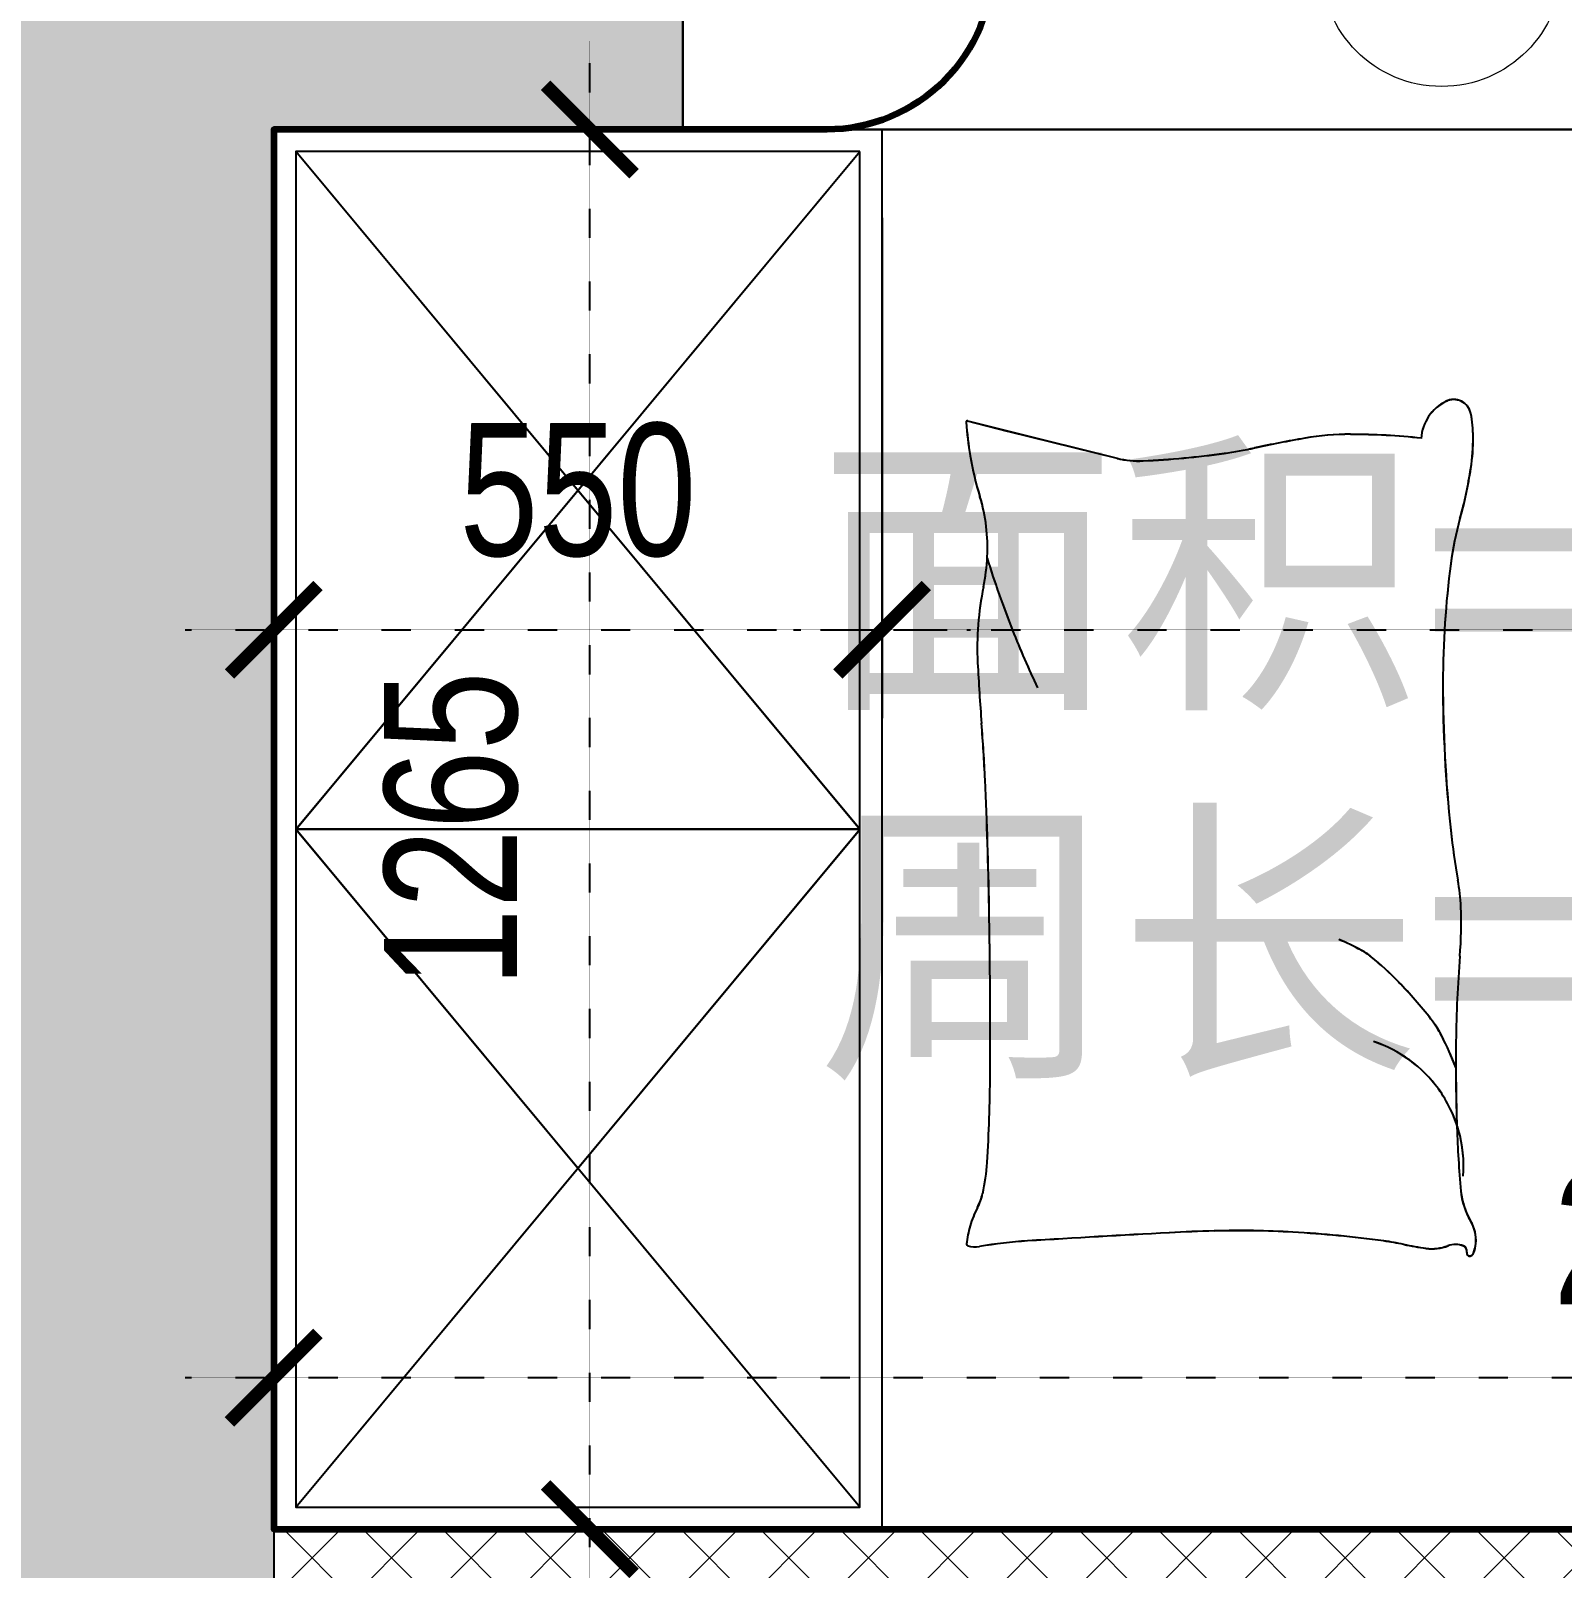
# Model space of a CAD drawing. Header units: millimetres. Extents: x -23568 to 99064, y -162914 to -58422.
# Drawn here: x 21478 to 22862, y -152997 to -151607 of the extents above; entities that cross this region are included whole.
import ezdxf

# ---------------------------------------------------------------- set-up
doc = ezdxf.new("R2010")
doc.units = ezdxf.units.MM
doc.header["$LTSCALE"] = 0.01
doc.linetypes.add('ACAD_ISO03W100', pattern=[30, 12, -18])
for name, color, linetype, lineweight in [('FF-Dim【平面家具尺】', 44, 'Continuous', 0), ('Q◆【 新建墙体填充】', 51, 'Continuous', 0), ('X▲【平面开关】', 31, 'Continuous', 0)]:
    doc.layers.add(name, color=color, linetype=linetype, lineweight=lineweight)
for name, color, linetype in [('FF-FURN【平面家具】', 51, 'Continuous'), ('layer 1', 7, 'Continuous'), ('RC-FIN【天花造型】', 30, 'Continuous'), ('布局图框', 1, 'Continuous')]:
    doc.layers.add(name, color=color, linetype=linetype)
doc.styles.add('DIM_FONT', font='SIMPLEX.shx', dxfattribs={"width": 0.8})
doc.styles.get("Standard").update_dxf_attribs({"font": 'arial.ttf'})
doc.styles.add('英文字体', font='stylu.ttf', dxfattribs={"width": 0.8})
doc.dimstyles.new('t-60', dxfattribs={"dimscale": 80, "dimtxt": 2.3, "dimasz": 1, "dimexe": 1, "dimexo": 1, "dimgap": 0.5, "dimtad": 0, "dimdec": 0, "dimrnd": 5, "dimzin": 0, "dimdsep": 46, "dimtxsty": '英文字体', "dimblk": 'ARCHTICK', "dimcen": 0.09, "dimdle": 1, "dimclrd": 8, "dimclre": 8, "dimclrt": 2, "dimadec": 0, "dimazin": 0, "dimtfac": 1, "dimtdec": 0, "dimtix": 1, "dimtmove": 2, "dimatfit": 2, "dimldrblk": 'DOT', "dimfxl": 0, "dimtvp": 1, "dimtolj": 1, "dimtzin": 0, "dimarcsym": 0})

# ---------------------------------------------------------------- blocks, each defined once
blk = doc.blocks.new('errerer')
at = {"color": 8}
for p, q in [((26403.3, -131352.8), (26304.2, -131328)), ((26439.3, -131361.9), (26403.3, -131352.8))]:
    blk.add_line(p, q, dxfattribs=at)
for centre, radius, start, end in [((26010, -130620.5), 30.1, 158.2117, 175.6975), ((25985.8, -130610.8), 4.1, 109.564, 158.2117), ((25985.3, -130609.6), 2.78, 348.1069, 109.564), ((25993.1, -130611.2), 5.13, 168.1069, 248.0096), ((26014.5, -130620.8), 34.7, 175.6975, 210.6513), ((25998.2, -130598.6), 18.7, 248.0096, 291.421), ((26019.4, -130652.7), 39.3, 81.8665, 111.421), ((25983.2, -130906), 295.2, 77.8905, 81.8665), ((26095, -130384.6), 238, 257.8905, 262.3191), ((26209.7, -129534.6), 1095.7, 262.3191, 266.6313), ((25384.9, -114288.4), 16362.7, 273.05496, 273.50486), ((26361.7, -130235.8), 385.4, 273.5049, 279.9984), ((26432.6, -130638.2), 23.2, 73.3022, 99.9984), ((26336.2, -130604.7), 105, 343.7788, 352.8796), ((26438.8, -130617.5), 1.59, 352.8796, 73.3022), ((25929, -130671.5), 64.7, 5.2592, 30.6513), ((26193.1, -129815.3), 814.5, 266.6313, 271.6331), ((26169.7, -128991.9), 1638.3, 271.6331, 273.055), ((26348.6, -130608.3), 92.1, 332.7159, 343.7788), ((26478.8, -130675.4), 54.3, 152.7159, 167.131), ((25012.6, -130755.8), 984.9, 1.9079, 5.2592), ((26596.4, -130702.3), 175.1, 167.131, 176.426), ((26109.9, -130687.8), 119, 175.7841, 195.9352), ((27815.8, -130778.4), 1396.8, 176.426, 179.7135), ((26109.9, -130687.8), 119, 195.9352, 216.0864), ((24204.9, -130782.7), 1793.1, 359.4243, 1.9079), ((26109.9, -130687.8), 119, 216.0864, 233.8234), ((26260.4, -130677.4), 280.8, 200.8603, 207.2396), ((33281.1, -130805.8), 6862.2, 179.71346, 180.97038), ((26109.9, -130687.8), 119, 233.8234, 251.5603), ((24950.1, -130790.2), 1047.8, 355.1982, 359.4243), ((26092.7, -130763.8), 92.1, 207.2396, 218.3886), ((26388.8, -130529.2), 470, 218.3886, 223.8115), ((26244.7, -130667.5), 270.2, 223.8115, 230.9651), ((26340.7, -130907), 347.6, 175.1982, 182.5386), ((26111.8, -130831.4), 59.2, 230.9651, 241.6832), ((26197.6, -130672), 240.2, 241.6832, 246.9972), ((26176.1, -130914.3), 182.9, 182.5386, 190.1899), ((30454, -130853.7), 4034.6, 180.9704, 182.6096), ((25371, -131059), 635.1, 6.0867, 10.1899), ((24750.9, -131125.2), 1258.8, 0, 6.0867), ((27881.8, -130970.9), 1459.7, 182.6096, 184.6176), ((24746.5, -131224.1), 1685.7, 2.7491, 4.6176), ((25190.4, -131125.2), 819.2, 352.4531, 0), ((25574.9, -131499.7), 886.4, 23.4844, 25.3111), ((25574.9, -131499.7), 886.4, 21.6577, 23.4844), ((26154.5, -131156.5), 276.1, 348.4414, 2.7491), ((25574.9, -131499.7), 886.4, 19.428, 21.6577), ((25574.9, -131499.7), 886.4, 17.1982, 19.428), ((26596.5, -131246.9), 175.1, 168.4414, 186.4341), ((25714.4, -131194.6), 290.7, 344.256, 352.4531), ((26346.2, -131372.7), 365.7, 164.256, 171.5628), ((26565.3, -131250.4), 143.7, 186.4341, 197.3864), ((26165.2, -131375.7), 275.6, 9.4841, 17.3864), ((26175.7, -131347.4), 193.4, 171.5628, 180), ((26260.3, -131709.4), 380.5, 98.0051, 102.1984), ((26317.4, -132115.4), 790.5, 92.6649, 98.0051), ((26284.5, -131406.9), 81.3, 75.9548, 92.6649), ((26116.6, -131383.8), 324.9, 4.0829, 9.4841), ((26090.8, -131347.4), 108.5, 180, 191.2724), ((25988.5, -131342.9), 41, 296.5805, 355.5998), ((26093.2, -130759.5), 590.2, 263.7676, 270), ((26093.2, -131105), 244.8, 270, 279.6844), ((25956.3, -130302.9), 1058.4, 279.6844, 282.1984), ((26439.6, -131360.8), 1.1, 255.9551, 4.0829), ((25999.9, -131365.5), 15.7, 191.2724, 296.5805)]:
    blk.add_arc(centre, radius, start, end, dxfattribs=at)
blk = doc.blocks.new('_ArchTick')
at = {"color": 0, "linetype": 'ByBlock', "const_width": 0.15}
blk.add_lwpolyline([(-0.5, -0.5), (0.5, 0.5)], dxfattribs=at)
blk = doc.blocks.new('*D538')
at = {"layer": 'Defpoints', "color": 0, "transparency": 16777216}
for p in [(24297.5, -152824.7), (21697.5, -152961.7), (24297.5, -152961.7)]:
    blk.add_point(p, dxfattribs=at)
at = {"layer": 'Q◆【 新建墙体填充】', "color": 8, "lineweight": -2, "transparency": 16777216}
for p, q in [((21697.5, -152881.7), (21697.5, -152744.7)), ((24297.5, -152881.7), (24297.5, -152744.7))]:
    blk.add_line(p, q, dxfattribs=at)
at = {"layer": 'Q◆【 新建墙体填充】', "color": 8, "linetype": 'ACAD_ISO03W100', "lineweight": -2, "transparency": 16777216}
blk.add_line((21617.5, -152824.7), (24377.5, -152824.7), dxfattribs=at)
at = {"layer": 'Q◆【 新建墙体填充】', "color": 8, "lineweight": -2, "transparency": 16777216, "xscale": 80, "yscale": 80, "zscale": 80, "rotation": 180}
blk.add_blockref('_ArchTick', (21697.5, -152824.7), dxfattribs=at)
at = {"layer": 'Q◆【 新建墙体填充】', "color": 8, "lineweight": -2, "transparency": 16777216, "xscale": 80, "yscale": 80, "zscale": 80}
blk.add_blockref('_ArchTick', (24297.5, -152824.7), dxfattribs=at)
at = {"layer": 'Q◆【 新建墙体填充】', "color": 2, "transparency": 16777216, "insert": (22997.5, -152699.4), "char_height": 120, "attachment_point": 5, "style": '英文字体'}
blk.add_mtext('\\A1;2600', dxfattribs=at)
blk = doc.blocks.new('_DOT')
at = {"color": 0, "linetype": 'ByBlock'}
blk.add_line((-0.5, 0), (-1, 0), dxfattribs=at)
at = {"color": 0, "linetype": 'ByBlock', "const_width": 0.5}
blk.add_lwpolyline([(-0.25, 0, 1), (0.25, 0, 1)], format="xyb", close=True, dxfattribs=at)
blk = doc.blocks.new('*D541')
at = {"layer": 'Defpoints', "color": 0, "transparency": 16777216}
for p in [(21697.5, -151696.2), (21983.3, -151696.2), (21697.5, -152961.7)]:
    blk.add_point(p, dxfattribs=at)
at = {"layer": 'Q◆【 新建墙体填充】', "color": 8, "linetype": 'ACAD_ISO03W100', "lineweight": -2, "transparency": 16777216}
blk.add_line((21983.3, -153041.7), (21983.3, -151616.2), dxfattribs=at)
at = {"layer": 'Q◆【 新建墙体填充】', "color": 8, "lineweight": -2, "transparency": 16777216}
for p, q in [((21777.5, -151696.2), (22063.3, -151696.2)), ((21777.5, -152961.7), (22063.3, -152961.7))]:
    blk.add_line(p, q, dxfattribs=at)
at = {"layer": 'Q◆【 新建墙体填充】', "color": 8, "lineweight": -2, "transparency": 16777216, "xscale": 80, "yscale": 80, "zscale": 80}
for p, rotation in [((21983.3, -151696.2), 90), ((21983.3, -152961.7), 270)]:
    blk.add_blockref('_ArchTick', p, dxfattribs=dict(at, rotation=rotation))
at = {"layer": 'Q◆【 新建墙体填充】', "color": 2, "transparency": 16777216, "insert": (21858.2, -152328.9), "char_height": 120, "attachment_point": 5, "rotation": 90, "style": '英文字体'}
blk.add_mtext('\\A1;1265', dxfattribs=at)
blk = doc.blocks.new('*D554')
at = {"layer": 'Defpoints', "color": 0, "transparency": 16777216}
for p in [(22247.5, -151696.2), (24297.5, -151696.2), (24297.5, -152148.5)]:
    blk.add_point(p, dxfattribs=at)
at = {"layer": 'FF-Dim【平面家具尺】', "color": 8, "lineweight": -2, "transparency": 16777216}
for p, q in [((22247.5, -151776.2), (22247.5, -152228.5)), ((24297.5, -151776.2), (24297.5, -152228.5))]:
    blk.add_line(p, q, dxfattribs=at)
at = {"layer": 'FF-Dim【平面家具尺】', "color": 8, "linetype": 'ACAD_ISO03W100', "lineweight": -2, "transparency": 16777216}
blk.add_line((22167.5, -152148.5), (24377.5, -152148.5), dxfattribs=at)
at = {"layer": 'FF-Dim【平面家具尺】', "color": 8, "lineweight": -2, "transparency": 16777216, "xscale": 80, "yscale": 80, "zscale": 80, "rotation": 180}
blk.add_blockref('_ArchTick', (22247.5, -152148.5), dxfattribs=at)
at = {"layer": 'FF-Dim【平面家具尺】', "color": 8, "lineweight": -2, "transparency": 16777216, "xscale": 80, "yscale": 80, "zscale": 80}
blk.add_blockref('_ArchTick', (24297.5, -152148.5), dxfattribs=at)
at = {"layer": 'FF-Dim【平面家具尺】', "color": 2, "transparency": 16777216, "insert": (23272.5, -152022.5), "char_height": 120, "attachment_point": 5, "style": '英文字体'}
blk.add_mtext('\\A1;2050', dxfattribs=at)
blk = doc.blocks.new('*D555')
at = {"layer": 'Defpoints', "color": 0, "transparency": 16777216}
for p in [(21697.5, -151696.2), (22247.5, -151696.2), (22247.5, -152148.5)]:
    blk.add_point(p, dxfattribs=at)
at = {"layer": 'FF-Dim【平面家具尺】', "color": 8, "lineweight": -2, "transparency": 16777216}
for p, q in [((21697.5, -151776.2), (21697.5, -152228.5)), ((22247.5, -151776.2), (22247.5, -152228.5))]:
    blk.add_line(p, q, dxfattribs=at)
at = {"layer": 'FF-Dim【平面家具尺】', "color": 8, "linetype": 'ACAD_ISO03W100', "lineweight": -2, "transparency": 16777216}
blk.add_line((21617.5, -152148.5), (22327.5, -152148.5), dxfattribs=at)
at = {"layer": 'FF-Dim【平面家具尺】', "color": 8, "lineweight": -2, "transparency": 16777216, "xscale": 80, "yscale": 80, "zscale": 80, "rotation": 180}
blk.add_blockref('_ArchTick', (21697.5, -152148.5), dxfattribs=at)
at = {"layer": 'FF-Dim【平面家具尺】', "color": 8, "lineweight": -2, "transparency": 16777216, "xscale": 80, "yscale": 80, "zscale": 80}
blk.add_blockref('_ArchTick', (22247.5, -152148.5), dxfattribs=at)
at = {"layer": 'FF-Dim【平面家具尺】', "color": 2, "transparency": 16777216, "insert": (21972.5, -152022.5), "char_height": 120, "attachment_point": 5, "style": '英文字体'}
blk.add_mtext('\\A1;550', dxfattribs=at)
blk = doc.blocks.new('ADFADAW')
at = {"layer": 'Defpoints'}
h = blk.add_hatch(color=251, dxfattribs=at)
h.dxf.hatch_style = 1
h.paths.add_polyline_path([(22067.5, -166462.6), (21407.5, -166462.6), (21407.5, -171702.6), (21627.5, -171702.6), (21697.5, -171702.6), (21697.5, -167912.6), (22067.5, -167912.6)])
h.paths.add_polyline_path([(27427.5, -167912.6), (27687.5, -167912.6), (27687.5, -170562.6), (28037.5, -170562.6), (28037.5, -167312.6), (28037.5, -166702.6), (27427.5, -166702.6)])
h.paths.add_polyline_path([(30847.5, -167312.6), (30847.5, -169162.6), (31027.5, -169162.6), (31027.5, -166462.6), (30447.5, -166462.6), (30447.5, -166702.6), (30447.5, -167312.6)])
h.paths.add_polyline_path([(32877.5, -171702.6), (32877.5, -168722.6), (32477.5, -168722.6), (32477.5, -168962.6), (32637.5, -168962.6), (32637.5, -171462.6), (29557.5, -171462.6), (29557.5, -174282.6), (29797.5, -174282.6), (29797.5, -171702.6)])
h.paths.add_polyline_path([(28037.5, -172742.6), (27687.5, -172742.6), (27687.5, -175132.6), (28037.5, -175132.6)])
h.paths.add_polyline_path([(19547.5, -175182.6), (20787.5, -175182.6), (20787.5, -174942.6), (19787.5, -174942.6), (19787.5, -171702.6), (19787.5, -171462.6), (19547.5, -171462.6)])
at = {"layer": 'Defpoints', "color": 251}
for p, q in [((22067.5, -167912.6), (22067.5, -166462.6)), ((22067.5, -167521.8), (22067.5, -167912.6)), ((22067.5, -167912.6), (21697.5, -167912.6)), ((21697.5, -167912.6), (21697.5, -171702.6)), ((22247.5, -167912.6), (21697.5, -167912.6)), ((21697.5, -167912.6), (21697.5, -169178.1)), ((22067.5, -167912.6), (22197.5, -167912.6)), ((22247.5, -169178.1), (22247.5, -167912.6)), ((22247.5, -167912.6), (24297.5, -167912.6)), ((22247.5, -169178.1), (22247.5, -167912.6)), ((22227.5, -167932.6), (21717.5, -167932.6)), ((21717.5, -167932.6), (21717.5, -169158.1)), ((21717.5, -168545.3), (22227.5, -167932.6)), ((22227.5, -168545.3), (21717.5, -167932.6)), ((22227.5, -169158.1), (22227.5, -167932.6)), ((22324.9, -168176.1), (22361, -168185.1)), ((22361, -168185.1), (22460.1, -168209.9)), ((22227.5, -168545.3), (21717.5, -168545.3)), ((22227.5, -169158.1), (21717.5, -168545.3)), ((21717.5, -169158.1), (22227.5, -168545.3)), ((21717.5, -169158.1), (22227.5, -169158.1)), ((24297.5, -169178.1), (21697.5, -169178.1)), ((21697.5, -169178.1), (22247.5, -169178.1)), ((24297.5, -169178.1), (22247.5, -169178.1))]:
    blk.add_line(p, q, dxfattribs=at)
for centre, radius, start, end in [((22197.5, -167762.6), 150, 270, 0), ((22775.7, -168195), 41, 116.5805, 175.5998), ((22764.4, -168172.4), 15.7, 11.2724, 116.5805), ((22673.4, -168190.5), 108.5, 0, 11.2724), ((22324.7, -168177.2), 1.1, 75.9551, 184.0829), ((22647.7, -168154.1), 324.9, 184.0829, 189.4841), ((22503.9, -167828.6), 380.5, 278.0051, 282.1984), ((22807.9, -169235), 1058.4, 99.6844, 102.1984), ((22671.1, -168433), 244.8, 90, 99.6844), ((22671.1, -168778.4), 590.2, 83.7676, 90), ((22588.6, -168190.5), 193.4, 351.5628, 0), ((22599, -168162.2), 275.6, 189.4841, 197.3864), ((22479.8, -168131.1), 81.3, 255.9548, 272.6649), ((22446.8, -167422.6), 790.5, 272.6649, 278.0051), ((22418.1, -168165.2), 365.7, 344.256, 351.5628), ((22198.9, -168287.5), 143.7, 6.4341, 17.3864), ((23049.8, -168343.4), 290.7, 164.256, 172.4531), ((22167.7, -168291), 175.1, 348.4414, 6.4341), ((23189.3, -168038.2), 886.4, 197.1982, 199.428), ((23573.8, -168412.8), 819.2, 172.4531, 180), ((22609.7, -168381.4), 276.1, 168.4414, 182.7491), ((23189.3, -168038.2), 886.4, 199.428, 201.6577), ((23189.3, -168038.2), 886.4, 201.6577, 203.4844), ((24017.7, -168313.8), 1685.7, 182.7491, 184.6176), ((23189.3, -168038.2), 886.4, 203.4844, 205.3111), ((24013.4, -168412.8), 1258.8, 180, 186.0867), ((20882.5, -168567.1), 1459.7, 2.6096, 4.6176), ((18310.3, -168684.3), 4034.6, 0.9704, 2.6096), ((23393.2, -168478.9), 635.1, 186.0867, 190.1899), ((22588.1, -168623.6), 182.9, 2.5386, 10.1899), ((15483.1, -168732.2), 6862.2, 359.71346, 0.97038), ((22423.5, -168630.9), 347.6, 355.1982, 2.5386), ((22566.6, -168865.9), 240.2, 61.6832, 66.9972), ((22652.5, -168706.6), 59.2, 50.9651, 61.6832), ((22519.6, -168870.5), 270.2, 43.8115, 50.9651), ((23814.1, -168747.7), 1047.8, 175.1982, 179.4243), ((22375.4, -169008.8), 470, 38.3886, 43.8115), ((22671.6, -168774.1), 92.1, 27.2396, 38.3886), ((22654.3, -168850.1), 119, 53.8234, 71.5603), ((22503.8, -168860.5), 280.8, 20.8603, 27.2396), ((24559.4, -168755.2), 1793.1, 179.4243, 181.9079), ((22654.3, -168850.1), 119, 36.0864, 53.8234), ((20948.4, -168759.5), 1396.8, 356.426, 359.7135), ((22654.3, -168850.1), 119, 15.9352, 36.0864), ((23751.6, -168782.1), 984.9, 181.9079, 185.2592), ((22654.3, -168850.1), 119, 355.7841, 15.9352), ((22167.8, -168835.7), 175.1, 347.131, 356.426), ((22285.5, -168862.6), 54.3, 332.7159, 347.131), ((22835.3, -168866.5), 64.7, 185.2592, 210.6513), ((22415.6, -168929.7), 92.1, 152.7159, 163.7788), ((22428, -168933.3), 105, 163.7788, 172.8796), ((22594.6, -170546.1), 1638.3, 91.6331, 93.055), ((22571.1, -169722.6), 814.5, 86.6313, 91.6331), ((22554.6, -170003.3), 1095.7, 82.3191, 86.6313), ((22749.8, -168917.1), 34.7, 355.6975, 30.6513), ((22325.4, -168920.5), 1.59, 172.8796, 253.3022), ((22331.6, -168899.8), 23.2, 253.3022, 279.9984), ((22402.5, -169302.2), 385.4, 93.5049, 99.9984), ((23379.3, -185249.5), 16362.7, 93.05496, 93.50486), ((22669.2, -169153.3), 238, 77.8905, 82.3191), ((22781.1, -168632), 295.2, 257.8905, 261.8665), ((22744.9, -168885.3), 39.3, 261.8665, 291.421), ((22766.1, -168939.3), 18.7, 68.0096, 111.421), ((22771.2, -168926.7), 5.13, 348.1069, 68.0096), ((22754.3, -168917.5), 30.1, 338.2117, 355.6975), ((22778.9, -168928.4), 2.78, 168.1069, 289.564), ((22778.5, -168927.1), 4.1, 289.564, 338.2117)]:
    blk.add_arc(centre, radius, start, end, dxfattribs=at)
at = {"layer": 'Defpoints', "color": 251, "linetype": 'ByBlock', "style": 'DIM_FONT', "width": 0.8, "flags": 9}
for tag, p, rotation in [('XSIZE', (30947.5, -169789.4), 90), ('YSIZE', (30947.5, -169789.4), 90), ('XSIZE', (28643.3, -174042.6), 180), ('YSIZE', (28643.3, -174042.6), 180)]:
    blk.add_attdef(tag, p, '', height=0.457, rotation=rotation, dxfattribs=at)
blk = doc.blocks.new('SAEFSEFSF')
at = {"layer": 'layer 1'}
h = blk.add_hatch(color=251, dxfattribs=at)
h.dxf.hatch_style = 1
h.paths.add_polyline_path([(22067.5, -166651.7), (21407.5, -166651.7), (21407.5, -171891.7), (21627.5, -171891.7), (21697.5, -171891.7), (21697.5, -168101.7), (22067.5, -168101.7)])
h.paths.add_polyline_path([(27427.5, -168101.7), (27687.5, -168101.7), (27687.5, -170751.7), (28037.5, -170751.7), (28037.5, -167501.7), (28037.5, -166891.7), (27427.5, -166891.7)])
h.paths.add_polyline_path([(30847.5, -167501.7), (30847.5, -169351.7), (31027.5, -169351.7), (31027.5, -166651.7), (30447.5, -166651.7), (30447.5, -166891.7), (30447.5, -167501.7)])
h.paths.add_polyline_path([(32877.5, -171891.7), (32877.5, -168911.7), (32477.5, -168911.7), (32477.5, -169151.7), (32637.5, -169151.7), (32637.5, -171651.7), (29557.5, -171651.7), (29557.5, -174471.7), (29797.5, -174471.7), (29797.5, -171891.7)])
h.paths.add_polyline_path([(28037.5, -172931.7), (27687.5, -172931.7), (27687.5, -175321.7), (28037.5, -175321.7)])
h.paths.add_polyline_path([(19547.5, -175371.7), (20787.5, -175371.7), (20787.5, -175131.7), (19787.5, -175131.7), (19787.5, -171891.7), (19787.5, -171651.7), (19547.5, -171651.7)])
at = {"layer": 'layer 1', "color": 251}
for p, q in [((22067.5, -168101.7), (22067.5, -166651.7)), ((22067.5, -167710.9), (22067.5, -168101.7)), ((22067.5, -168101.7), (21697.5, -168101.7)), ((21697.5, -168101.7), (21697.5, -171891.7)), ((22247.5, -168101.7), (21697.5, -168101.7)), ((21697.5, -168101.7), (21697.5, -169367.3)), ((22067.5, -168101.7), (22197.5, -168101.7)), ((22247.5, -169367.3), (22247.5, -168101.7)), ((22247.5, -168101.7), (24297.5, -168101.7)), ((22247.5, -169367.3), (22247.5, -168101.7)), ((22227.5, -168121.7), (21717.5, -168121.7)), ((21717.5, -168121.7), (21717.5, -169347.3)), ((21717.5, -168734.5), (22227.5, -168121.7)), ((22227.5, -168734.5), (21717.5, -168121.7)), ((22227.5, -169347.3), (22227.5, -168121.7)), ((22324.9, -168365.2), (22361, -168374.3)), ((22361, -168374.3), (22460.1, -168399)), ((22227.5, -168734.5), (21717.5, -168734.5)), ((22227.5, -169347.3), (21717.5, -168734.5)), ((21717.5, -169347.3), (22227.5, -168734.5)), ((21717.5, -169347.3), (22227.5, -169347.3)), ((24297.5, -169367.3), (21697.5, -169367.3)), ((21697.5, -169367.3), (22247.5, -169367.3)), ((24297.5, -169367.3), (22247.5, -169367.3))]:
    blk.add_line(p, q, dxfattribs=at)
for centre, radius, start, end in [((22197.5, -167951.7), 150, 270, 0), ((22775.7, -168384.2), 41, 116.5805, 175.5998), ((22764.4, -168361.6), 15.7, 11.2724, 116.5805), ((22324.7, -168366.3), 1.1, 75.9551, 184.0829), ((22647.7, -168343.3), 324.9, 184.0829, 189.4841), ((22673.4, -168379.7), 108.5, 0, 11.2724), ((22807.9, -169424.2), 1058.4, 99.6844, 102.1984), ((22671.1, -168622.1), 244.8, 90, 99.6844), ((22671.1, -168967.6), 590.2, 83.7676, 90), ((22588.6, -168379.7), 193.4, 351.5628, 0), ((22446.8, -167611.7), 790.5, 272.6649, 278.0051), ((22503.9, -168017.7), 380.5, 278.0051, 282.1984), ((22599, -168351.4), 275.6, 189.4841, 197.3864), ((22479.8, -168320.2), 81.3, 255.9548, 272.6649), ((22418.1, -168354.4), 365.7, 344.256, 351.5628), ((22198.9, -168476.7), 143.7, 6.4341, 17.3864), ((22167.7, -168480.2), 175.1, 348.4414, 6.4341), ((23049.8, -168532.5), 290.7, 164.256, 172.4531), ((23189.3, -168227.4), 886.4, 197.1982, 199.428), ((23573.8, -168601.9), 819.2, 172.4531, 180), ((22609.7, -168570.6), 276.1, 168.4414, 182.7491), ((23189.3, -168227.4), 886.4, 199.428, 201.6577), ((23189.3, -168227.4), 886.4, 201.6577, 203.4844), ((24017.7, -168503), 1685.7, 182.7491, 184.6176), ((23189.3, -168227.4), 886.4, 203.4844, 205.3111), ((24013.4, -168601.9), 1258.8, 180, 186.0867), ((20882.5, -168756.2), 1459.7, 2.6096, 4.6176), ((18310.3, -168873.4), 4034.6, 0.9704, 2.6096), ((23393.2, -168668.1), 635.1, 186.0867, 190.1899), ((22588.1, -168812.8), 182.9, 2.5386, 10.1899), ((15483.1, -168921.3), 6862.2, 359.71346, 0.97038), ((22423.5, -168820.1), 347.6, 355.1982, 2.5386), ((22566.6, -169055.1), 240.2, 61.6832, 66.9972), ((22652.5, -168895.7), 59.2, 50.9651, 61.6832), ((22519.6, -169059.6), 270.2, 43.8115, 50.9651), ((23814.1, -168936.9), 1047.8, 175.1982, 179.4243), ((22375.4, -169197.9), 470, 38.3886, 43.8115), ((22671.6, -168963.3), 92.1, 27.2396, 38.3886), ((22503.8, -169049.7), 280.8, 20.8603, 27.2396), ((22654.3, -169039.3), 119, 53.8234, 71.5603), ((24559.4, -168944.4), 1793.1, 179.4243, 181.9079), ((22654.3, -169039.3), 119, 36.0864, 53.8234), ((20948.4, -168948.7), 1396.8, 356.426, 359.7135), ((22654.3, -169039.3), 119, 15.9352, 36.0864), ((23751.6, -168971.3), 984.9, 181.9079, 185.2592), ((22654.3, -169039.3), 119, 355.7841, 15.9352), ((22167.8, -169024.8), 175.1, 347.131, 356.426), ((22835.3, -169055.6), 64.7, 185.2592, 210.6513), ((22415.6, -169118.8), 92.1, 152.7159, 163.7788), ((22285.5, -169051.7), 54.3, 332.7159, 347.131), ((22749.8, -169106.3), 34.7, 355.6975, 30.6513), ((22428, -169122.4), 105, 163.7788, 172.8796), ((23379.3, -185438.7), 16362.7, 93.05496, 93.50486), ((22594.6, -170735.2), 1638.3, 91.6331, 93.055), ((22571.1, -169911.8), 814.5, 86.6313, 91.6331), ((22554.6, -170192.5), 1095.7, 82.3191, 86.6313), ((22325.4, -169109.6), 1.59, 172.8796, 253.3022), ((22331.6, -169088.9), 23.2, 253.3022, 279.9984), ((22402.5, -169491.3), 385.4, 93.5049, 99.9984), ((22669.2, -169342.5), 238, 77.8905, 82.3191), ((22781.1, -168821.1), 295.2, 257.8905, 261.8665), ((22744.9, -169074.4), 39.3, 261.8665, 291.421), ((22766.1, -169128.5), 18.7, 68.0096, 111.421), ((22771.2, -169115.9), 5.13, 348.1069, 68.0096), ((22778.9, -169117.5), 2.78, 168.1069, 289.564), ((22778.5, -169116.3), 4.1, 289.564, 338.2117), ((22754.3, -169106.6), 30.1, 338.2117, 355.6975)]:
    blk.add_arc(centre, radius, start, end, dxfattribs=at)
at = {"layer": 'layer 1', "color": 251, "linetype": 'ByBlock', "style": 'DIM_FONT', "width": 0.8, "flags": 9}
for tag, p, rotation in [('XSIZE', (30947.5, -169978.6), 90), ('YSIZE', (30947.5, -169978.6), 90), ('XSIZE', (28643.3, -174231.7), 180), ('YSIZE', (28643.3, -174231.7), 180)]:
    blk.add_attdef(tag, p, '', height=0.457, rotation=rotation, dxfattribs=at)

msp = doc.modelspace()

# ---------------------------------------------------------------- hatches: boundary and pattern name
h = msp.add_hatch(color=8)
h.dxf.hatch_style = 1
h.paths.add_polyline_path([(22067.5, -150246.2), (21407.5, -150246.2), (21407.5, -155486.2), (21627.5, -155486.2), (21697.5, -155486.2), (21697.5, -151696.2), (22067.5, -151696.2)])
h.paths.add_polyline_path([(27427.5, -151696.2), (27687.5, -151696.2), (27687.5, -154346.2), (28037.5, -154346.2), (28037.5, -151096.2), (28037.5, -150486.2), (27427.5, -150486.2)])
h.paths.add_polyline_path([(30847.5, -151096.2), (30847.5, -152946.2), (31027.5, -152946.2), (31027.5, -150246.2), (30447.5, -150246.2), (30447.5, -150486.2), (30447.5, -151096.2)])
h.paths.add_polyline_path([(32877.5, -155486.2), (32877.5, -152506.2), (32477.5, -152506.2), (32477.5, -152746.2), (32637.5, -152746.2), (32637.5, -155246.2), (29557.5, -155246.2), (29557.5, -158066.2), (29797.5, -158066.2), (29797.5, -155486.2)])
h.paths.add_polyline_path([(28037.5, -156526.2), (27687.5, -156526.2), (27687.5, -158916.2), (28037.5, -158916.2)])
h.paths.add_polyline_path([(19547.5, -158966.2), (20787.5, -158966.2), (20787.5, -158726.2), (19787.5, -158726.2), (19787.5, -155486.2), (19787.5, -155246.2), (19547.5, -155246.2)])
at = {"layer": 'Q◆【 新建墙体填充】'}
h = msp.add_hatch(dxfattribs=at)
h.set_pattern_fill('ANSI37', color=51, scale=16, style=0)
h.paths.add_polyline_path([(24297.5, -153081.7), (24297.5, -152961.7), (21697.5, -152961.7), (21697.5, -153081.7)])

# ---------------------------------------------------------------- linework, layer by layer
for p, q in [((22067.5, -151696.2), (22067.5, -150246.2)), ((22067.5, -151696.2), (21697.5, -151696.2)), ((21697.5, -151696.2), (21697.5, -155486.2)), ((24297.5, -152961.7), (21697.5, -152961.7))]:
    msp.add_line(p, q)
msp.add_lwpolyline([(22067.5, -151696.2), (22197.5, -151696.2, 0.414214), (22347.5, -151546.2), (22347.5, -151305.4), (22067.5, -151305.4)], format="xyb", close=True)
at = {"layer": 'FF-FURN【平面家具】', "color": 8}
msp.add_line((22227.5, -152328.9), (21717.5, -152328.9), dxfattribs=at)
at = {"layer": 'FF-FURN【平面家具】', "color": 4}
for points in [[(22247.5, -151696.2), (21697.5, -151696.2), (21697.5, -152961.7), (22247.5, -152961.7)], [(22247.5, -151696.2), (24297.5, -151696.2), (24297.5, -152961.7), (22247.5, -152961.7)]]:
    msp.add_lwpolyline(points, close=True, dxfattribs=at)
at = {"layer": 'FF-FURN【平面家具】', "color": 8}
msp.add_lwpolyline([(22227.5, -151716.2), (21717.5, -151716.2), (21717.5, -152941.7), (22227.5, -152941.7)], close=True, dxfattribs=at)
for points in [[(22227.5, -152941.7), (21717.5, -152328.9), (22227.5, -151716.2)], [(21717.5, -152941.7), (22227.5, -152328.9), (21717.5, -151716.2)]]:
    msp.add_lwpolyline(points, dxfattribs=at)
at = {"layer": 'RC-FIN【天花造型】'}
msp.add_line((24297.5, -151696.2), (22247.5, -151696.2), dxfattribs=at)
msp.add_lwpolyline([(24297.5, -150677.3), (24297.5, -150556.2), (22067.5, -150556.2), (22067.5, -151305.4), (22067.5, -151696.2), (22347.5, -151696.2), (24297.5, -151696.2)], close=True, dxfattribs=at)
at = {"layer": 'X▲【平面开关】', "color": 2}
msp.add_circle((22753.4, -151548.4), 108.9, dxfattribs=at)
at = {"layer": '布局图框', "lineweight": 100}
msp.add_lwpolyline([(24297.5, -151537.3), (24297.5, -150677.3), (24297.5, -150556.2), (22067.5, -150556.2), (22067.5, -151305.4), (22347.5, -151305.4), (22347.5, -151546.2, -0.414214), (22197.5, -151696.2), (22067.5, -151696.2), (21697.5, -151696.2), (21697.5, -152961.7), (24297.5, -152961.7)], format="xyb", close=True, dxfattribs=at)

# ---------------------------------------------------------------- block references
at = {"layer": 'FF-FURN【平面家具】', "rotation": 180}
msp.add_blockref('errerer', (48764.2, -283321.5), dxfattribs=at)
at = {"layer": 'layer 1', "linetype": 'ACAD_ISO03W100', "lineweight": 100}
msp.add_blockref('SAEFSEFSF', (0, 16405.5), dxfattribs=at)
at = {"layer": 'RC-FIN【天花造型】'}
msp.add_blockref('ADFADAW', (0, 16216.4), dxfattribs=at)

# ---------------------------------------------------------------- texts
at = {"layer": '布局图框', "insert": (22188.3, -151999.2), "char_height": 200, "attachment_point": 1}
msp.add_mtext('面积=5.73平米^J周长=10.51米', dxfattribs=at)

# ---------------------------------------------------------------- dimensions: what is measured, and where the dimension line sits
at = {"layer": 'FF-Dim【平面家具尺】'}
for base, p1, p2, picture, middle in [((22247.5, -152148.5), (21697.5, -151696.2), (22247.5, -151696.2), '*D555', (21972.5, -152022.5)), ((24297.5, -152148.5), (22247.5, -151696.2), (24297.5, -151696.2), '*D554', (23272.5, -152022.5))]:
    dim = msp.add_linear_dim(base=base, p1=p1, p2=p2, dimstyle='t-60', override={"dimtxt": 1.5, "dimzin": 8, "dimfxl": 6, "dimfxlon": 1}, dxfattribs=at)
    dim.commit()
    dim.dimension.update_dxf_attribs({"geometry": picture, "text_midpoint": middle})
at = {"layer": 'Q◆【 新建墙体填充】'}
dim = msp.add_linear_dim(base=(21983.3384, -151696.1584), p1=(21697.4814, -152961.711), p2=(21697.4814, -151696.1584), angle=90, dimstyle='t-60', override={"dimtxt": 1.5, "dimzin": 8, "dimfxl": 6, "dimfxlon": 1}, dxfattribs=at)
dim.commit()
dim.dimension.update_dxf_attribs({"geometry": '*D541', "text_midpoint": (21858.1554, -152328.9347)})
dim = msp.add_linear_dim(base=(24297.5, -152824.7), p1=(21697.5, -152961.7), p2=(24297.5, -152961.7), dimstyle='t-60', override={"dimtxt": 1.5, "dimzin": 8, "dimfxl": 6, "dimfxlon": 1}, dxfattribs=at)
dim.commit()
dim.dimension.update_dxf_attribs({"geometry": '*D538', "text_midpoint": (22997.5, -152699.4)})

doc.saveas('drawing.dxf')
